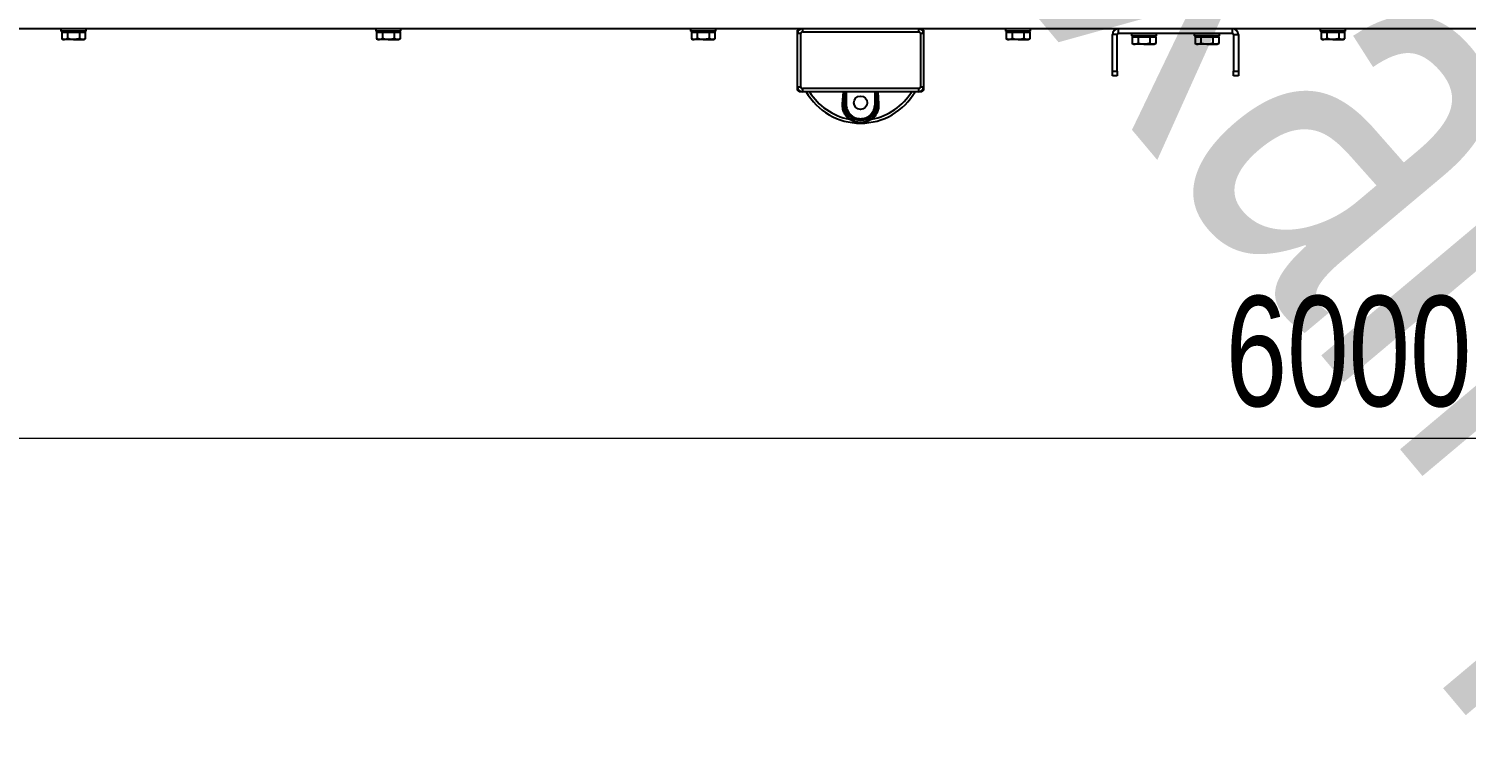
# Model space of a CAD drawing. Header units: millimetres. Extents: x 15 to 415, y 5 to 292.
# Drawn here: x 170.49 to 216.14, y 146.09 to 168.95 of the extents above; entities that cross this region are included whole.
import ezdxf

# ---------------------------------------------------------------- set-up
doc = ezdxf.new("R2010")
doc.units = ezdxf.units.MM
doc.styles.add('SLDTEXTSTYLE0', font='TXT', dxfattribs={"width": 0.75})
doc.dimstyles.new('SLDDIMSTYLE0', dxfattribs={"dimtxt": 3.5, "dimasz": 3.302, "dimexe": 0, "dimexo": 0.0625, "dimgap": 0.875, "dimtad": 1, "dimlfac": 20, "dimrnd": 1e-09, "dimzin": 4, "dimdsep": 46, "dimtxsty": 'SLDTEXTSTYLE0', "dimsah": 1, "dimcen": 0.09, "dimadec": 0, "dimazin": 1, "dimtfac": 1, "dimtofl": 0, "dimtmove": 0, "dimatfit": 3, "dimfxl": 0, "dimfrac": 2, "dimtolj": 1, "dimtzin": 12, "dimarcsym": 0})

# ---------------------------------------------------------------- blocks, each defined once
blk = doc.blocks.new('_D_2')
at = {"color": 7, "linetype": 'Continuous', "lineweight": 0}
for p, q in [((66.907, 167.949), (66.907, 154.949)), ((366.907, 167.949), (366.907, 154.949)), ((66.907, 155.949), (366.907, 155.949))]:
    blk.add_line(p, q, dxfattribs=at)
at = {"color": 7, "linetype": 'Continuous', "lineweight": 18}
for points in [[(66.907, 155.949), (70.209, 155.441), (70.209, 156.457)], [(366.907, 155.949), (363.605, 156.457), (363.605, 155.441)]]:
    blk.add_solid(points, dxfattribs=at)
at = {"color": 7, "linetype": 'Continuous', "lineweight": 18, "insert": (208.503, 160.461), "char_height": 3.5, "attachment_point": 1, "style": 'SLDTEXTSTYLE0'}
blk.add_mtext('6000.00', dxfattribs=at)

msp = doc.modelspace()

# ---------------------------------------------------------------- linework, layer by layer
at = {"color": 7, "linetype": 'Continuous', "lineweight": 25}
for p, q in [((216.75737, 168.9489), (67.05737, 168.9489)), ((171.50737, 168.9489), (171.50737, 168.8689)), ((172.30737, 168.8689), (172.30737, 168.9489)), ((181.50737, 168.9489), (181.50737, 168.8689)), ((182.30737, 168.8689), (182.30737, 168.9489)), ((191.50737, 168.9489), (191.50737, 168.8689)), ((192.30737, 168.8689), (192.30737, 168.9489)), ((194.90737, 168.8989), (194.95737, 168.9489)), ((195.05737, 168.9489), (195.05737, 168.8489)), ((198.75737, 168.8489), (198.75737, 168.9489)), ((198.85737, 168.9489), (198.90737, 168.8989)), ((201.50737, 168.9489), (201.50737, 168.8689)), ((202.30737, 168.8689), (202.30737, 168.9489)), ((208.72054, 168.9489), (205.0942, 168.9489)), ((205.0942, 168.7989), (205.0942, 168.9489)), ((208.72054, 168.7989), (208.72054, 168.9489)), ((211.50737, 168.9489), (211.50737, 168.8689)), ((212.30737, 168.8689), (212.30737, 168.9489)), ((171.90737, 168.8689), (171.50737, 168.8689)), ((171.53209, 168.8389), (171.53209, 168.63292)), ((171.53209, 168.8389), (171.62591, 168.8389)), ((171.53209, 168.63292), (171.58237, 168.6039)), ((171.58237, 168.8689), (171.58237, 168.8389)), ((171.58237, 168.6039), (171.62591, 168.6039)), ((171.62591, 168.8389), (171.71973, 168.8389)), ((171.71973, 168.63292), (171.62591, 168.6039)), ((171.90737, 168.6039), (171.62591, 168.6039)), ((171.71973, 168.8389), (171.71973, 168.63292)), ((171.71973, 168.8389), (171.90737, 168.8389)), ((172.30737, 168.8689), (171.90737, 168.8689)), ((171.90737, 168.8389), (172.095, 168.8389)), ((171.90737, 168.6039), (172.18882, 168.6039)), ((172.095, 168.8389), (172.095, 168.63292)), ((172.095, 168.8389), (172.18882, 168.8389)), ((172.18882, 168.8389), (172.28264, 168.8389)), ((172.18882, 168.6039), (172.23237, 168.6039)), ((172.23237, 168.8389), (172.23237, 168.8689)), ((172.23237, 168.6039), (172.28264, 168.63292)), ((172.28264, 168.8389), (172.28264, 168.63292)), ((181.90737, 168.8689), (181.50737, 168.8689)), ((181.53209, 168.8389), (181.53209, 168.63292)), ((181.53209, 168.8389), (181.62591, 168.8389)), ((181.53209, 168.63292), (181.58237, 168.6039)), ((181.58237, 168.8689), (181.58237, 168.8389)), ((181.58237, 168.6039), (181.62591, 168.6039)), ((181.62591, 168.8389), (181.71973, 168.8389)), ((181.71973, 168.63292), (181.62591, 168.6039)), ((181.90737, 168.6039), (181.62591, 168.6039)), ((181.71973, 168.8389), (181.71973, 168.63292)), ((181.71973, 168.8389), (181.90737, 168.8389)), ((182.30737, 168.8689), (181.90737, 168.8689)), ((181.90737, 168.8389), (182.095, 168.8389)), ((181.90737, 168.6039), (182.18882, 168.6039)), ((182.095, 168.8389), (182.095, 168.63292)), ((182.095, 168.8389), (182.18882, 168.8389)), ((182.18882, 168.8389), (182.28264, 168.8389)), ((182.18882, 168.6039), (182.23237, 168.6039)), ((182.23237, 168.8389), (182.23237, 168.8689)), ((182.23237, 168.6039), (182.28264, 168.63292)), ((182.28264, 168.8389), (182.28264, 168.63292)), ((191.90737, 168.8689), (191.50737, 168.8689)), ((191.53209, 168.8389), (191.53209, 168.63292)), ((191.53209, 168.8389), (191.62591, 168.8389)), ((191.53209, 168.63292), (191.58237, 168.6039)), ((191.58237, 168.8689), (191.58237, 168.8389)), ((191.58237, 168.6039), (191.62591, 168.6039)), ((191.62591, 168.8389), (191.71973, 168.8389)), ((191.71973, 168.63292), (191.62591, 168.6039)), ((191.90737, 168.6039), (191.62591, 168.6039)), ((191.71973, 168.8389), (191.71973, 168.63292)), ((191.71973, 168.8389), (191.90737, 168.8389)), ((192.30737, 168.8689), (191.90737, 168.8689)), ((191.90737, 168.8389), (192.095, 168.8389)), ((191.90737, 168.6039), (192.18882, 168.6039)), ((192.095, 168.8389), (192.095, 168.63292)), ((192.095, 168.8389), (192.18882, 168.8389)), ((192.18882, 168.8389), (192.28264, 168.8389)), ((192.18882, 168.6039), (192.23237, 168.6039)), ((192.23237, 168.8389), (192.23237, 168.8689)), ((192.23237, 168.6039), (192.28264, 168.63292)), ((192.28264, 168.8389), (192.28264, 168.63292)), ((194.90737, 168.7989), (194.90737, 168.8989)), ((195.00737, 168.7989), (194.90737, 168.7989)), ((194.90737, 167.0989), (194.90737, 168.7989)), ((195.00737, 167.0989), (195.00737, 168.7989)), ((195.05737, 168.8489), (198.75737, 168.8489)), ((198.90737, 168.7989), (198.80737, 168.7989)), ((198.80737, 168.7989), (198.80737, 167.0989)), ((198.90737, 168.8989), (198.90737, 168.7989)), ((198.90737, 168.7989), (198.90737, 167.0989)), ((201.90737, 168.8689), (201.50737, 168.8689)), ((201.53209, 168.8389), (201.53209, 168.63292)), ((201.53209, 168.8389), (201.62591, 168.8389)), ((201.53209, 168.63292), (201.58237, 168.6039)), ((201.58237, 168.8689), (201.58237, 168.8389)), ((201.58237, 168.6039), (201.62591, 168.6039)), ((201.62591, 168.8389), (201.71973, 168.8389)), ((201.71973, 168.63292), (201.62591, 168.6039)), ((201.90737, 168.6039), (201.62591, 168.6039)), ((201.71973, 168.8389), (201.71973, 168.63292)), ((201.71973, 168.8389), (201.90737, 168.8389)), ((202.30737, 168.8689), (201.90737, 168.8689)), ((201.90737, 168.8389), (202.095, 168.8389)), ((201.90737, 168.6039), (202.18882, 168.6039)), ((202.095, 168.8389), (202.095, 168.63292)), ((202.095, 168.8389), (202.18882, 168.8389)), ((202.18882, 168.8389), (202.28264, 168.8389)), ((202.18882, 168.6039), (202.23237, 168.6039)), ((202.23237, 168.8389), (202.23237, 168.8689)), ((202.23237, 168.6039), (202.28264, 168.63292)), ((202.28264, 168.8389), (202.28264, 168.63292)), ((205.05737, 168.76207), (204.90737, 168.76207)), ((204.90737, 167.5989), (204.90737, 168.76207)), ((205.05737, 167.5989), (205.05737, 168.76207)), ((208.72054, 168.7989), (205.0942, 168.7989)), ((205.50737, 168.7989), (205.50737, 168.7189)), ((205.90737, 168.7189), (205.50737, 168.7189)), ((205.53209, 168.6889), (205.53209, 168.48292)), ((205.53209, 168.6889), (205.62591, 168.6889)), ((205.53209, 168.48292), (205.58237, 168.4539)), ((205.58237, 168.7189), (205.58237, 168.6889)), ((205.62591, 168.6889), (205.71973, 168.6889)), ((205.71973, 168.48292), (205.62591, 168.4539)), ((205.71973, 168.6889), (205.71973, 168.48292)), ((205.71973, 168.6889), (205.90737, 168.6889)), ((206.30737, 168.7189), (205.90737, 168.7189)), ((205.90737, 168.6889), (206.095, 168.6889)), ((206.095, 168.6889), (206.095, 168.48292)), ((206.095, 168.6889), (206.18882, 168.6889)), ((206.18882, 168.6889), (206.28264, 168.6889)), ((206.23237, 168.6889), (206.23237, 168.7189)), ((206.23237, 168.4539), (206.28264, 168.48292)), ((206.28264, 168.6889), (206.28264, 168.48292)), ((206.30737, 168.7189), (206.30737, 168.7989)), ((207.50737, 168.7989), (207.50737, 168.7189)), ((207.90737, 168.7189), (207.50737, 168.7189)), ((207.53209, 168.6889), (207.53209, 168.48292)), ((207.53209, 168.6889), (207.62591, 168.6889)), ((207.53209, 168.48292), (207.58237, 168.4539)), ((207.58237, 168.7189), (207.58237, 168.6889)), ((207.62591, 168.6889), (207.71973, 168.6889)), ((207.71973, 168.48292), (207.62591, 168.4539)), ((207.71973, 168.6889), (207.71973, 168.48292)), ((207.71973, 168.6889), (207.90737, 168.6889)), ((208.30737, 168.7189), (207.90737, 168.7189)), ((207.90737, 168.6889), (208.095, 168.6889)), ((208.095, 168.6889), (208.095, 168.48292)), ((208.095, 168.6889), (208.18882, 168.6889)), ((208.18882, 168.6889), (208.28264, 168.6889)), ((208.23237, 168.6889), (208.23237, 168.7189)), ((208.23237, 168.4539), (208.28264, 168.48292)), ((208.28264, 168.6889), (208.28264, 168.48292)), ((208.30737, 168.7189), (208.30737, 168.7989)), ((208.75737, 168.76207), (208.90737, 168.76207)), ((208.75737, 168.76207), (208.75737, 167.5989)), ((208.90737, 168.76207), (208.90737, 167.5989)), ((211.90737, 168.8689), (211.50737, 168.8689)), ((211.53209, 168.8389), (211.53209, 168.63292)), ((211.53209, 168.8389), (211.62591, 168.8389)), ((211.53209, 168.63292), (211.58237, 168.6039)), ((211.58237, 168.8689), (211.58237, 168.8389)), ((211.58237, 168.6039), (211.62591, 168.6039)), ((211.62591, 168.8389), (211.71973, 168.8389)), ((211.71973, 168.63292), (211.62591, 168.6039)), ((211.90737, 168.6039), (211.62591, 168.6039)), ((211.71973, 168.8389), (211.71973, 168.63292)), ((211.71973, 168.8389), (211.90737, 168.8389)), ((212.30737, 168.8689), (211.90737, 168.8689)), ((211.90737, 168.8389), (212.095, 168.8389)), ((211.90737, 168.6039), (212.18882, 168.6039)), ((212.095, 168.8389), (212.095, 168.63292)), ((212.095, 168.8389), (212.18882, 168.8389)), ((212.18882, 168.8389), (212.28264, 168.8389)), ((212.18882, 168.6039), (212.23237, 168.6039)), ((212.23237, 168.8389), (212.23237, 168.8689)), ((212.23237, 168.6039), (212.28264, 168.63292)), ((212.28264, 168.8389), (212.28264, 168.63292)), ((205.58237, 168.4539), (205.62591, 168.4539)), ((205.90737, 168.4539), (205.62591, 168.4539)), ((205.90737, 168.4539), (206.18882, 168.4539)), ((206.18882, 168.4539), (206.23237, 168.4539)), ((207.58237, 168.4539), (207.62591, 168.4539)), ((207.90737, 168.4539), (207.62591, 168.4539)), ((207.90737, 168.4539), (208.18882, 168.4539)), ((208.18882, 168.4539), (208.23237, 168.4539)), ((204.90737, 167.5989), (205.05737, 167.5989)), ((204.90737, 167.4489), (204.90737, 167.5989)), ((205.05737, 167.5989), (205.05737, 167.4489)), ((208.75737, 167.5989), (208.90737, 167.5989)), ((208.75737, 167.4489), (208.75737, 167.5989)), ((208.90737, 167.5989), (208.90737, 167.4489)), ((205.05737, 167.4489), (204.90737, 167.4489)), ((208.90737, 167.4489), (208.75737, 167.4489)), ((194.90737, 167.0989), (195.00737, 167.0989)), ((194.90737, 166.9989), (194.90737, 167.0989)), ((194.95737, 166.9489), (194.90737, 166.9989)), ((195.05737, 166.9489), (194.95737, 166.9489)), ((195.05737, 167.0489), (195.05737, 166.9489)), ((198.75737, 167.0489), (195.05737, 167.0489)), ((198.75737, 166.9489), (195.05737, 166.9489)), ((196.37534, 166.5489), (196.40008, 166.91639)), ((196.40008, 166.91639), (196.40008, 166.5489)), ((196.44932, 166.91639), (196.44932, 166.5489)), ((197.36541, 166.5489), (197.36541, 166.91639)), ((197.41465, 166.91639), (197.43939, 166.5489)), ((197.41465, 166.91639), (197.41465, 166.5489)), ((198.75737, 166.9489), (198.75737, 167.0489)), ((198.85737, 166.9489), (198.75737, 166.9489)), ((198.80737, 167.0989), (198.90737, 167.0989)), ((198.90737, 166.9989), (198.85737, 166.9489)), ((198.90737, 167.0989), (198.90737, 166.9989)), ((196.40008, 166.5489), (196.37534, 166.5489)), ((196.44932, 166.5489), (196.40008, 166.5489)), ((197.36541, 166.5489), (197.41465, 166.5489)), ((197.43939, 166.5489), (197.41465, 166.5489))]:
    msp.add_line(p, q, dxfattribs=at)
at = {"color": 8, "linetype": 'Continuous', "lineweight": 25}
for p, q in [((196.33336, 166.56638), (196.36088, 166.9489)), ((196.40008, 166.91639), (196.3995, 166.9489)), ((196.44686, 166.9489), (196.44932, 166.91639)), ((197.36541, 166.91639), (197.36788, 166.9489)), ((197.41524, 166.9489), (197.41465, 166.91639)), ((197.45385, 166.9489), (197.48137, 166.56638))]:
    msp.add_line(p, q, dxfattribs=at)
at = {"color": 7, "linetype": 'Continuous', "lineweight": 25}
msp.add_circle((196.90737, 166.5989), 0.2125, dxfattribs=at)
for centre, radius, start, end in [((195.05737, 168.7989), 0.15, 90, 180), ((198.75737, 168.7989), 0.15, 0, 90), ((205.0942, 168.76207), 0.18683, 90, 180), ((208.72054, 168.76207), 0.18683, 0, 90), ((205.0942, 168.76207), 0.03683, 90, 180), ((208.72054, 168.76207), 0.03683, 0, 90), ((195.05737, 167.0989), 0.15, 180, 270), ((196.90737, 167.9489), 2, 210, 270), ((196.90737, 167.9489), 2, 270, 330), ((198.75737, 167.0989), 0.15, 270, 0), ((196.90737, 166.5489), 0.50729, 180, 0)]:
    msp.add_arc(centre, radius, start, end, dxfattribs=at)
at = {"color": 8, "linetype": 'Continuous', "lineweight": 25}
for start, end in [(211.630569, 259.131395), (280.868605, 328.369431)]:
    msp.add_arc((196.90737, 167.9489), 1.90679, start, end, dxfattribs=at)
at = {"color": 7, "linetype": 'Continuous', "lineweight": 25}
for points, knots in [([(171.62591, 168.6039), (171.62368, 168.60393), (171.61782, 168.60401), (171.6083, 168.60486), (171.59738, 168.60663), (171.58277, 168.61009), (171.5682, 168.6151), (171.55372, 168.62148), (171.54286, 168.62686), (171.53568, 168.6309), (171.53209, 168.63292)], [0, 0, 0, 0, 0.070036107, 0.184842993, 0.299816611, 0.41526294, 0.647866756, 0.765024679, 0.882473115, 1, 1, 1, 1]), ([(171.90737, 168.6039), (171.89201, 168.60425), (171.82851, 168.60569), (171.76664, 168.62118), (171.71973, 168.63292)], [0, 0, 0, 0, 0.24185142, 1, 1, 1, 1]), ([(172.095, 168.63292), (172.08133, 168.6291), (172.02022, 168.61201), (171.95669, 168.60744), (171.90737, 168.6039)], [0, 0, 0, 0, 0.22371328, 1, 1, 1, 1]), ([(172.18882, 168.6039), (172.1866, 168.60393), (172.16976, 168.60419), (172.13801, 168.61053), (172.10943, 168.62542), (172.095, 168.63292)], [0, 0, 0, 0, 0.070076912, 0.530777664, 1, 1, 1, 1]), ([(172.28264, 168.63292), (172.27507, 168.62878), (172.25988, 168.62046), (172.24051, 168.61284), (172.22481, 168.60828), (172.2129, 168.60579), (172.20088, 168.6042), (172.19285, 168.604), (172.18882, 168.6039)], [0, 0, 0, 0, 0.247344902, 0.496012187, 0.620985333, 0.74684355, 0.873309532, 1, 1, 1, 1]), ([(181.62591, 168.6039), (181.62368, 168.60393), (181.61782, 168.60401), (181.6083, 168.60486), (181.59738, 168.60663), (181.58277, 168.61009), (181.5682, 168.6151), (181.55372, 168.62148), (181.54286, 168.62686), (181.53568, 168.6309), (181.53209, 168.63292)], [0, 0, 0, 0, 0.07003611, 0.18484299, 0.29981661, 0.41526294, 0.64786676, 0.76502468, 0.88247311, 1, 1, 1, 1]), ([(181.90737, 168.6039), (181.89201, 168.60425), (181.82851, 168.60569), (181.76664, 168.62118), (181.71973, 168.63292)], [0, 0, 0, 0, 0.24185142, 1, 1, 1, 1]), ([(182.095, 168.63292), (182.08133, 168.6291), (182.02022, 168.61201), (181.95669, 168.60744), (181.90737, 168.6039)], [0, 0, 0, 0, 0.22371328, 1, 1, 1, 1]), ([(182.18882, 168.6039), (182.1866, 168.60393), (182.16976, 168.60419), (182.13801, 168.61053), (182.10943, 168.62542), (182.095, 168.63292)], [0, 0, 0, 0, 0.070076912, 0.530777664, 1, 1, 1, 1]), ([(182.28264, 168.63292), (182.27507, 168.62878), (182.25988, 168.62046), (182.24051, 168.61284), (182.22481, 168.60828), (182.2129, 168.60579), (182.20088, 168.6042), (182.19285, 168.604), (182.18882, 168.6039)], [0, 0, 0, 0, 0.247344902, 0.496012187, 0.620985333, 0.74684355, 0.873309532, 1, 1, 1, 1]), ([(191.62591, 168.6039), (191.62368, 168.60393), (191.61782, 168.60401), (191.6083, 168.60486), (191.59738, 168.60663), (191.58277, 168.61009), (191.5682, 168.6151), (191.55372, 168.62148), (191.54286, 168.62686), (191.53568, 168.6309), (191.53209, 168.63292)], [0, 0, 0, 0, 0.07003611, 0.18484299, 0.29981661, 0.41526294, 0.64786676, 0.76502468, 0.88247311, 1, 1, 1, 1]), ([(191.90737, 168.6039), (191.89201, 168.60425), (191.82851, 168.60569), (191.76664, 168.62118), (191.71973, 168.63292)], [0, 0, 0, 0, 0.24185142, 1, 1, 1, 1]), ([(192.095, 168.63292), (192.08133, 168.6291), (192.02022, 168.61201), (191.95669, 168.60744), (191.90737, 168.6039)], [0, 0, 0, 0, 0.22371328, 1, 1, 1, 1]), ([(192.18882, 168.6039), (192.1866, 168.60393), (192.16976, 168.60419), (192.13801, 168.61053), (192.10943, 168.62542), (192.095, 168.63292)], [0, 0, 0, 0, 0.07007691, 0.53077766, 1, 1, 1, 1]), ([(192.28264, 168.63292), (192.27507, 168.62878), (192.25988, 168.62046), (192.24051, 168.61284), (192.22481, 168.60828), (192.2129, 168.60579), (192.20088, 168.6042), (192.19285, 168.604), (192.18882, 168.6039)], [0, 0, 0, 0, 0.2473449, 0.49601219, 0.62098533, 0.74684355, 0.87330953, 1, 1, 1, 1]), ([(195.05737, 168.8489), (195.05108, 168.84822), (195.04137, 168.84719), (195.02972, 168.84096), (195.02177, 168.83451), (195.0153, 168.82655), (195.00908, 168.8149), (195.00804, 168.80518), (195.00737, 168.7989)], [0, 0, 0, 0, 0.23944295, 0.36955024, 0.49999985, 0.63010729, 0.76055705, 1, 1, 1, 1]), ([(198.80737, 168.7989), (198.80669, 168.80518), (198.80566, 168.81489), (198.79943, 168.82654), (198.79298, 168.83449), (198.78502, 168.84096), (198.77337, 168.84719), (198.76365, 168.84822), (198.75737, 168.8489)], [0, 0, 0, 0, 0.23944295, 0.36955024, 0.49999985, 0.63010729, 0.76055705, 1, 1, 1, 1]), ([(201.62591, 168.6039), (201.62368, 168.60393), (201.61782, 168.60401), (201.6083, 168.60486), (201.59738, 168.60663), (201.58277, 168.61009), (201.5682, 168.6151), (201.55372, 168.62148), (201.54286, 168.62686), (201.53568, 168.6309), (201.53209, 168.63292)], [0, 0, 0, 0, 0.07003611, 0.18484299, 0.29981661, 0.41526294, 0.64786676, 0.76502468, 0.88247311, 1, 1, 1, 1]), ([(201.90737, 168.6039), (201.89201, 168.60425), (201.82851, 168.60569), (201.76664, 168.62118), (201.71973, 168.63292)], [0, 0, 0, 0, 0.24185142, 1, 1, 1, 1]), ([(202.095, 168.63292), (202.08133, 168.6291), (202.02022, 168.61201), (201.95669, 168.60744), (201.90737, 168.6039)], [0, 0, 0, 0, 0.22371328, 1, 1, 1, 1]), ([(202.18882, 168.6039), (202.1866, 168.60393), (202.16976, 168.60419), (202.13801, 168.61053), (202.10943, 168.62542), (202.095, 168.63292)], [0, 0, 0, 0, 0.07007691, 0.53077766, 1, 1, 1, 1]), ([(202.28264, 168.63292), (202.27507, 168.62878), (202.25988, 168.62046), (202.24051, 168.61284), (202.22481, 168.60828), (202.2129, 168.60579), (202.20088, 168.6042), (202.19285, 168.604), (202.18882, 168.6039)], [0, 0, 0, 0, 0.2473449, 0.49601219, 0.62098533, 0.74684355, 0.87330953, 1, 1, 1, 1]), ([(205.62591, 168.4539), (205.62368, 168.45393), (205.61782, 168.45401), (205.6083, 168.45486), (205.59738, 168.45663), (205.58277, 168.46009), (205.5682, 168.4651), (205.55372, 168.47148), (205.54286, 168.47686), (205.53568, 168.4809), (205.53209, 168.48292)], [0, 0, 0, 0, 0.07003611, 0.18484299, 0.29981661, 0.41526294, 0.64786676, 0.76502468, 0.88247311, 1, 1, 1, 1]), ([(205.90737, 168.4539), (205.89201, 168.45425), (205.82851, 168.45569), (205.76664, 168.47118), (205.71973, 168.48292)], [0, 0, 0, 0, 0.24185142, 1, 1, 1, 1]), ([(206.095, 168.48292), (206.08133, 168.4791), (206.02022, 168.46201), (205.95669, 168.45744), (205.90737, 168.4539)], [0, 0, 0, 0, 0.22371328, 1, 1, 1, 1]), ([(206.18882, 168.4539), (206.1866, 168.45393), (206.16976, 168.45419), (206.13801, 168.46053), (206.10943, 168.47542), (206.095, 168.48292)], [0, 0, 0, 0, 0.070076912, 0.530777664, 1, 1, 1, 1]), ([(206.28264, 168.48292), (206.27507, 168.47878), (206.25988, 168.47046), (206.24051, 168.46284), (206.22481, 168.45828), (206.2129, 168.45579), (206.20088, 168.4542), (206.19285, 168.454), (206.18882, 168.4539)], [0, 0, 0, 0, 0.2473449, 0.49601219, 0.62098533, 0.74684355, 0.87330953, 1, 1, 1, 1]), ([(207.62591, 168.4539), (207.62368, 168.45393), (207.61782, 168.45401), (207.6083, 168.45486), (207.59738, 168.45663), (207.58277, 168.46009), (207.5682, 168.4651), (207.55372, 168.47148), (207.54286, 168.47686), (207.53568, 168.4809), (207.53209, 168.48292)], [0, 0, 0, 0, 0.07003611, 0.18484299, 0.29981661, 0.41526294, 0.64786676, 0.76502468, 0.88247311, 1, 1, 1, 1]), ([(207.90737, 168.4539), (207.89201, 168.45425), (207.82851, 168.45569), (207.76664, 168.47118), (207.71973, 168.48292)], [0, 0, 0, 0, 0.24185142, 1, 1, 1, 1]), ([(208.095, 168.48292), (208.08133, 168.4791), (208.02022, 168.46201), (207.95669, 168.45744), (207.90737, 168.4539)], [0, 0, 0, 0, 0.22371328, 1, 1, 1, 1]), ([(208.18882, 168.4539), (208.1866, 168.45393), (208.16976, 168.45419), (208.13801, 168.46053), (208.10943, 168.47542), (208.095, 168.48292)], [0, 0, 0, 0, 0.070076912, 0.530777664, 1, 1, 1, 1]), ([(208.28264, 168.48292), (208.27507, 168.47878), (208.25988, 168.47046), (208.24051, 168.46284), (208.22481, 168.45828), (208.2129, 168.45579), (208.20088, 168.4542), (208.19285, 168.454), (208.18882, 168.4539)], [0, 0, 0, 0, 0.2473449, 0.49601219, 0.62098533, 0.74684355, 0.87330953, 1, 1, 1, 1]), ([(211.62591, 168.6039), (211.62368, 168.60393), (211.61782, 168.60401), (211.6083, 168.60486), (211.59738, 168.60663), (211.58277, 168.61009), (211.5682, 168.6151), (211.55372, 168.62148), (211.54286, 168.62686), (211.53568, 168.6309), (211.53209, 168.63292)], [0, 0, 0, 0, 0.07003611, 0.18484299, 0.29981661, 0.41526294, 0.64786676, 0.76502468, 0.88247311, 1, 1, 1, 1]), ([(211.90737, 168.6039), (211.89201, 168.60425), (211.82851, 168.60569), (211.76664, 168.62118), (211.71973, 168.63292)], [0, 0, 0, 0, 0.24185142, 1, 1, 1, 1]), ([(212.095, 168.63292), (212.08133, 168.6291), (212.02022, 168.61201), (211.95669, 168.60744), (211.90737, 168.6039)], [0, 0, 0, 0, 0.22371328, 1, 1, 1, 1]), ([(212.18882, 168.6039), (212.1866, 168.60393), (212.16976, 168.60419), (212.13801, 168.61053), (212.10943, 168.62542), (212.095, 168.63292)], [0, 0, 0, 0, 0.07007691, 0.53077766, 1, 1, 1, 1]), ([(212.28264, 168.63292), (212.27507, 168.62878), (212.25988, 168.62046), (212.24051, 168.61284), (212.22481, 168.60828), (212.2129, 168.60579), (212.20088, 168.6042), (212.19285, 168.604), (212.18882, 168.6039)], [0, 0, 0, 0, 0.2473449, 0.49601219, 0.62098533, 0.74684355, 0.87330953, 1, 1, 1, 1]), ([(195.00737, 167.0989), (195.00804, 167.09261), (195.00907, 167.0829), (195.0153, 167.07125), (195.02176, 167.0633), (195.02971, 167.05683), (195.04137, 167.05061), (195.05108, 167.04957), (195.05737, 167.0489)], [0, 0, 0, 0, 0.23944295, 0.36955024, 0.49999985, 0.63010729, 0.76055705, 1, 1, 1, 1]), ([(198.75737, 167.0489), (198.76365, 167.04957), (198.77336, 167.0506), (198.78501, 167.05683), (198.79296, 167.06329), (198.79943, 167.07124), (198.80566, 167.0829), (198.80669, 167.09261), (198.80737, 167.0989)], [0, 0, 0, 0, 0.23944295, 0.36955024, 0.49999985, 0.63010729, 0.76055705, 1, 1, 1, 1]), ([(196.54783, 166.07631), (196.513, 166.10852), (196.44319, 166.1731), (196.374, 166.29642), (196.33299, 166.42984), (196.33324, 166.52088), (196.33336, 166.56638)], [0, 0, 0, 0, 0.24909018, 0.4992514, 0.74969708, 1, 1, 1, 1]), ([(196.33336, 166.56638), (196.33849, 166.56562), (196.34873, 166.5641), (196.36162, 166.55989), (196.37134, 166.55469), (196.37401, 166.55083), (196.37534, 166.5489)], [0, 0, 0, 0, 0.25007233, 0.5, 0.74992767, 1, 1, 1, 1]), ([(196.57353, 166.09731), (196.54194, 166.12632), (196.47708, 166.18589), (196.41407, 166.2975), (196.37501, 166.42095), (196.37523, 166.50465), (196.37534, 166.5489)], [0, 0, 0, 0, 0.24316946, 0.49938186, 0.73532542, 1, 1, 1, 1]), ([(196.44932, 166.5489), (196.45544, 166.49128), (196.46485, 166.40265), (196.52197, 166.29598), (196.58109, 166.2227), (196.65447, 166.1632), (196.76111, 166.10787), (196.90737, 166.07979), (197.05362, 166.10787), (197.16027, 166.1632), (197.23365, 166.2227), (197.29276, 166.29598), (197.34988, 166.40265), (197.35929, 166.49128), (197.36541, 166.5489)], [0, 0, 0, 0, 0.119728422, 0.18418033, 0.25, 0.31581967, 0.380271578, 0.5, 0.619728422, 0.68418033, 0.75, 0.81581967, 0.880271578, 1, 1, 1, 1]), ([(197.43939, 166.5489), (197.4395, 166.50465), (197.43972, 166.42083), (197.4006, 166.29737), (197.33756, 166.1858), (197.27279, 166.12631), (197.2412, 166.09731)], [0, 0, 0, 0, 0.26463586, 0.50139308, 0.75686445, 1, 1, 1, 1]), ([(197.48137, 166.56638), (197.48147, 166.52082), (197.48166, 166.42965), (197.44062, 166.29615), (197.37145, 166.17287), (197.3017, 166.10844), (197.26691, 166.07631)], [0, 0, 0, 0, 0.250602637, 0.501502145, 0.751360319, 1, 1, 1, 1]), ([(197.48137, 166.56638), (197.47625, 166.56562), (197.46601, 166.5641), (197.45311, 166.55989), (197.4434, 166.55469), (197.44072, 166.55083), (197.43939, 166.5489)], [0, 0, 0, 0, 0.250072016, 0.5, 0.749927984, 1, 1, 1, 1]), ([(196.54783, 166.07631), (196.55058, 166.07924), (196.55608, 166.08512), (196.56343, 166.09169), (196.56961, 166.09618), (196.57222, 166.09693), (196.57353, 166.09731)], [0, 0, 0, 0, 0.25003535, 0.5, 0.74996465, 1, 1, 1, 1]), ([(197.26691, 166.07631), (197.2397, 166.06044), (197.18507, 166.02857), (197.09702, 165.99477), (197.0049, 165.97177), (196.91798, 165.96436), (196.84314, 165.96861), (196.77991, 165.97928), (196.67873, 166.00571), (196.60317, 166.04646), (196.54783, 166.07631)], [0, 0, 0, 0, 0.12362737, 0.24828246, 0.37375271, 0.50082149, 0.58490584, 0.66338051, 0.75342499, 1, 1, 1, 1]), ([(197.2412, 166.09731), (197.19056, 166.06327), (197.11453, 166.01217), (197.00031, 165.97839), (196.9069, 165.96746), (196.81353, 165.97859), (196.69993, 166.01251), (196.62401, 166.06344), (196.57353, 166.09731)], [0, 0, 0, 0, 0.25063209, 0.37626139, 0.50063436, 0.62496358, 0.75062041, 1, 1, 1, 1]), ([(197.2412, 166.09731), (197.24251, 166.09693), (197.24512, 166.09618), (197.2513, 166.09169), (197.25865, 166.08512), (197.26415, 166.07924), (197.26691, 166.07631)], [0, 0, 0, 0, 0.25003535, 0.5, 0.74996465, 1, 1, 1, 1])]:
    msp.add_open_spline(points, degree=3, knots=knots, dxfattribs=at)
for points in [[(196.44932, 166.91639), (196.4435, 166.91639), (196.43185, 166.91639), (196.41659, 166.91639), (196.40486, 166.91639), (196.40167, 166.91639), (196.40008, 166.91639)], [(197.41465, 166.91639), (197.41306, 166.91639), (197.40987, 166.91639), (197.39814, 166.91639), (197.38288, 166.91639), (197.37123, 166.91639), (197.36541, 166.91639)]]:
    msp.add_open_spline(points, degree=3, dxfattribs=at)

# ---------------------------------------------------------------- texts
at = {"color": 7, "linetype": 'Continuous', "lineweight": 0, "insert": (143.80172, 259.05762), "char_height": 12.7, "attachment_point": 1, "rotation": 310, "style": 'SLDTEXTSTYLE0'}
msp.add_mtext('DrawingRegister Example', dxfattribs=at)

# ---------------------------------------------------------------- dimensions: what is measured, and where the dimension line sits
at = {"color": 7, "linetype": 'Continuous', "lineweight": 18}
dim = msp.add_linear_dim(base=(366.90737, 155.9488), p1=(66.90737, 168.9489), p2=(366.90737, 168.9489), angle=0, dimstyle='SLDDIMSTYLE0', dxfattribs=at)
dim.commit()
dim.dimension.update_dxf_attribs({"geometry": '_D_2', "text_midpoint": (216.90737, 155.9488), "dimtype": 160})

doc.saveas('drawing.dxf')
